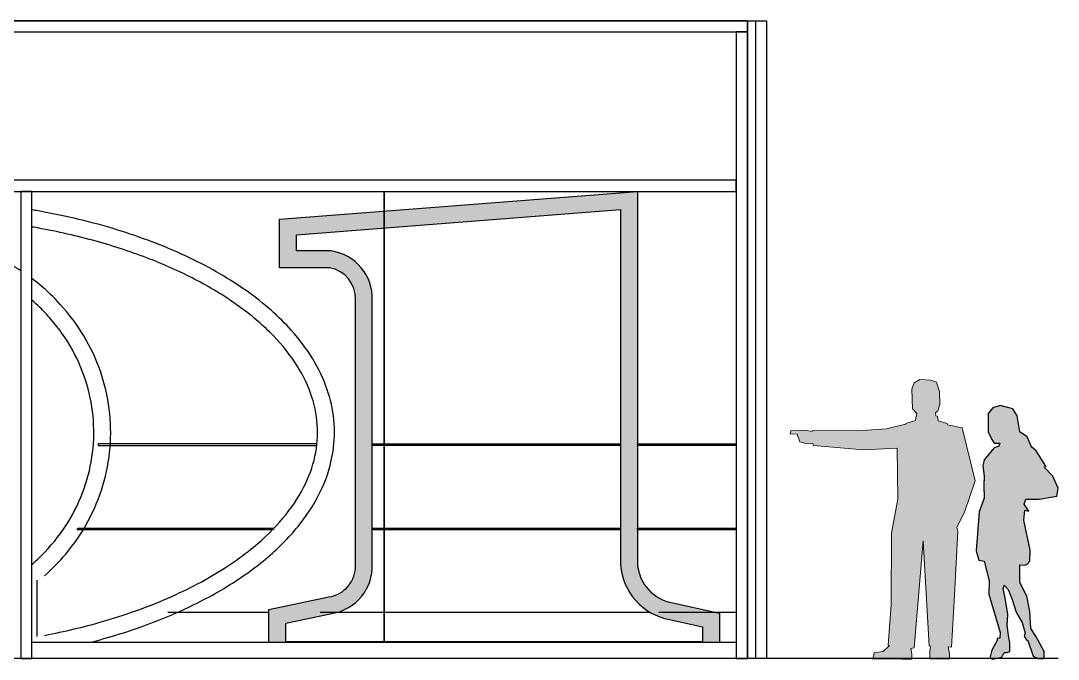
# Model space of a CAD drawing. Extents: x -3511 to 6018, y -1003 to 2837.
# Drawn here: x -113 to 537, y 91 to 492 of the extents above; entities that cross this region are included whole.
import ezdxf

# ---------------------------------------------------------------- set-up
doc = ezdxf.new("R2010")
doc.units = 0
doc.header["$LTSCALE"] = 11
doc.header["$MEASUREMENT"] = 0
doc.layers.get('0').update_dxf_attribs({"linetype": 'CONTINUOUS'})
for name, color, linetype in [('ESQUADRIAS', 2, 'CONTINUOUS'), ('FACHADA PRATELEIRAS', 252, 'CONTINUOUS'), ('FACHADA-LOGO', 2, 'CONTINUOUS'), ('FACHADAS', 1, 'CONTINUOUS'), ('HATCH FACHADA', 10, 'CONTINUOUS')]:
    doc.layers.add(name, color=color, linetype=linetype)

# ---------------------------------------------------------------- blocks, each defined once
blk = doc.blocks.new('A$C67AB646A')
at = {"lineweight": 0}
blk.add_lwpolyline([(0.936116634256905, 1.679231787566096), (0.9372723340929952, 1.597177100367844), (0.9245596360706259, 1.557883306639269), (0.9106912382121664, 1.545170608442277), (0.9118469380482566, 1.526679411297664), (0.9222482364275493, 1.523212312022224), (0.9268710357137024, 1.4943198163528), (0.9835003268963192, 1.479295718716457), (0.9846560267033055, 1.470050120260566), (1.077112012339057, 1.451558923115954), (1.158010999730323, 1.118717374978587), (1.092136109975399, 0.9234041052404791), (1.043596717528999, 0.8274810202419758), (1.050530916458229, 0.8032113239169121), (1.028572619863553, 0.4021834863815457), (1.010081422748044, 0.07627613702788949), (0.9892788259894587, 0.0785875367000699), (0.998524424561765, 0.03467094362713397), (0.9973687247256748, 0.001155648846179247), (0.8737088439811487, 0.003467048518359661), (0.8737088439811487, 0.0473836415912956), (0.8783316432673018, 0.08205463620834053), (0.8713974443380721, 0.08321033604443073), (0.8332593502709642, 0.7419592335354537), (0.7754743592522573, 0.0716533379163593), (0.7558274623297621, 0.06818623840808868), (0.7616059614229016, 0.03235954395495355), (0.7616059614229016, -5.098991096019745e-08), (0.6980424713110551, 0.001155648846179247), (0.6078978853474837, 0.003467048518359661), (0.516597599547822, 0.001155648846179247), (0.5258431980910245, 0.04044944257475436), (0.5813167894666549, 0.04969504126347601), (0.6217662831768394, 0.08667743555270135), (0.6136763844406232, 0.08898883499205112), (0.6321675815561321, 0.3409313960000873), (0.6333232813922223, 0.7928100256249309), (0.6737727750733029, 1.00314739276655), (0.6691499758162536, 1.323276242939755), (0.4588126085291151, 1.312874944647774), (0.1456179572560359, 1.340611740248278), (0.1421508578059729, 1.35216873860918), (0.1063241633819416, 1.35101303877309), (0.0589404707425274, 1.363725736737251), (0.04276067327009514, 1.411109429318458), (-2.200831659138203e-07, 1.413420828990638), (0.003466879396000877, 1.431912026135251), (0.09245576555258594, 1.436534825479612), (0.1375280585198198, 1.42728922679089), (0.13868375835591, 1.435379125643522), (0.4206745144620072, 1.431912026135251), (0.6009636864182539, 1.445780423935503), (0.7234678673557937, 1.473517219768837), (0.7234678673557937, 1.478140018880367), (0.7847199578245636, 1.49663121602498), (0.78587565763155, 1.518589512677863), (0.7893427571107168, 1.518589512677863), (0.7928098565607797, 1.540547809330747), (0.7662287607090548, 1.570596004603431), (0.762761661229888, 1.693100185599178), (0.7754743592522573, 1.733549679163843), (0.8124567535123788, 1.754352275980636), (0.8806430429103784, 1.749729476636276), (0.9153140374983195, 1.737016778672114), (0.936116634256905, 1.679231787566096)], dxfattribs=at)
blk.add_lwpolyline([(1.522962556860875, 0.01994685945101082), (1.551154891640181, 0.00428689131513238), (1.591864952526521, 0.00428689131513238), (1.591864952526521, 0.04813370411284268), (1.538618864811724, 0.1452211141586304), (1.507306248880923, 0.192198273492977), (1.501038235466694, 0.2986822135280818), (1.501038235466694, 0.2986822135280818), (1.482252495974535, 0.3957705388311297), (1.438403853215277, 0.4803292423021048), (1.438403853215277, 0.5930802808143198), (1.469725619535893, 0.5899416988249868), (1.485381927486742, 0.5962097123265266), (1.501038235466694, 0.6149954518768936), (1.501038235466694, 0.6149954518768936), (1.504176817368716, 0.6838978475425392), (1.463457606121665, 0.8718101445119828), (1.469725619535893, 0.9344445269089192), (1.494779372442281, 0.9281856638845056), (1.466587037633872, 0.9720343064982444), (1.475984482560307, 1.003346922574565), (1.560543186205905, 1.003346922574565), (1.670164793118602, 1.022141812369227), (1.679553087684326, 1.07224931824021), (1.645101889851503, 1.14741057693027), (1.591864952526521, 1.203786096069962), (1.601262397452956, 1.210054109571502), (1.541757446713746, 1.30713968956843), (1.513565111905336, 1.32906401110813), (1.51043568039313, 1.335322874132544), (1.485381927486742, 1.394827824784443), (1.438403853215277, 1.426149591105059), (1.422747545235325, 1.52637375309132), (1.394555210456019, 1.570213245460764), (1.316264520224649, 1.592137566767633), (1.269286445953185, 1.576481258962303), (1.241094111144776, 1.542030061129481), (1.241094111144776, 1.510708294808865), (1.241094111144776, 1.426149591105059), (1.263018432538956, 1.379171516746283), (1.278674740489805, 1.354117763927206), (1.312699122092454, 1.354117763927206), (1.306867075298214, 1.335322874132544), (1.275545308977598, 1.32279599760659), (1.247362124559004, 1.288344799773768), (1.216040358238388, 1.250764170428738), (1.206642913311953, 1.213183541083708), (1.216040358238388, 1.14741057693027), (1.212910926726181, 1.091044208034873), (1.216040358238388, 1.009614935843274), (1.184727742307587, 0.9250562323722988), (1.165932852454716, 0.6807684160303324), (1.181589160405565, 0.6212634651456028), (1.216040358238388, 0.6149954518768936), (1.247362124559004, 0.4928561188280582), (1.244232693046797, 0.4082974151242524), (1.278674740489805, 0.2955500369425863), (1.316264520224649, 0.1671436054166406), (1.313125938322628, 0.132693322841078), (1.297469630371779, 0.1295611460227519), (1.297469630371779, 0.1170342697296292), (1.263018432538956, 0.05752931884489954), (1.250491556071211, 0.007419067900627851), (1.269286445953185, 0.001155629754066467), (1.325652814790374, 0.01368250628001988), (1.341318273131037, 0.04186935070902109), (1.360104012623196, 0.04186935070902109), (1.37576947096386, 0.04813370411284268), (1.37576947096386, 0.1045064781792462), (1.369501457549632, 0.1358254994265735), (1.360104012623196, 0.2109895031899214), (1.363242594525218, 0.2798909838311374), (1.363242594525218, 0.2798909838311374), (1.347577136155451, 0.3832436623051763), (1.335050259716809, 0.4427486129570752), (1.341318273131037, 0.4646729344967753), (1.366372026037425, 0.4364805996883661), (1.366372026037425, 0.4364805996883661), (1.391425778943812, 0.3738462172914296), (1.416479531821096, 0.2955500369425863), (1.45406016119523, 0.2297807328868657), (1.4728550510481, 0.1640123438555747), (1.4728550510481, 0.1640123438555747), (1.466587037633872, 0.1452211141586304), (1.479113914072514, 0.1232977078761905), (1.488511359028053, 0.1170342697296292)], close=True)

msp = doc.modelspace()

# ---------------------------------------------------------------- hatches: boundary and pattern name
at = {"layer": 'HATCH FACHADA'}
h = msp.add_hatch(color=256, dxfattribs=at)
h.dxf.hatch_style = 1
edge = h.paths.add_edge_path()
edge.add_line((324.7593375329348, 102.3893632924275), (324.7593375329348, 120.1934039305087))
edge.add_line((324.7593375329348, 120.1934039305087), (295.4671925647776, 126.7101218787309))
edge.add_arc((300.1057124652375, 153.1466727887895), 26.84040034885997, 184.6953188999346, 260.0482620758565, ccw=False)
edge.add_line((273.3553864086034, 150.9495959237588), (273.3553864086034, 384.8061495398505))
edge.add_line((273.3553864086034, 384.8061495398505), (48.97900119775022, 367.3792226324675))
edge.add_line((48.97900119775022, 367.3792226324675), (48.97900119775022, 336.8707243819771))
edge.add_line((48.97900119775022, 336.8707243819771), (80.38477703657281, 336.8707243819771))
edge.add_arc((77.00664869945103, 317.6156716858428), 19.5491382263509, -2.2048475903434905, 80.04923210061281, ccw=False)
edge.add_line((96.54131401414907, 316.8635703391468), (96.54131401414907, 150.5388411320183))
edge.add_arc((77.00664869945103, 149.7867397853223), 19.54913822635076, -81.57362184374063, 2.204847590343718, ccw=False)
edge.add_line((79.87134930708044, 130.4486350224035), (42.32438822601353, 122.4965535864162))
edge.add_line((42.32438822601353, 122.4965535864162), (42.32438822601353, 102.3893632924274))
edge.add_line((42.32438822601353, 102.3893632924274), (52.90760778610411, 102.3893632924274))
edge.add_line((52.90760778610411, 102.3893632924274), (52.90760778610411, 113.9200048463707))
edge.add_line((52.90760778610411, 113.9200048463707), (81.77936250617904, 120.0347618899084))
edge.add_arc((77.00664869945103, 149.7867397853222), 30.13235778644159, 279.1135540360256, 362.2048475903439)
edge.add_line((107.1166984461684, 150.946002490814), (107.1166984461684, 316.4564089803514))
edge.add_arc((77.00664869945058, 317.6156716858427), 30.13235778644217, 357.7951524096571, 441.9885384418893)
edge.add_line((81.2062313612787, 347.4539439420678), (59.56222075784126, 347.4539439420678))
edge.add_line((59.56222075784126, 347.4539439420678), (59.56222075784126, 357.586110579451))
edge.add_line((59.56222075784126, 357.5861105794511), (262.7721668485128, 373.3690766614099))
edge.add_line((262.7721668485128, 373.3690766614098), (262.7721668485128, 150.5517356462851))
edge.add_arc((300.1057124652375, 153.1466727887893), 37.42361990895068, 183.9760543204733, 259.6515085368511)
edge.add_line((293.3831261911391, 116.331809474132), (314.1761179728442, 111.7059255421641))
edge.add_line((314.1761179728442, 111.7059255421641), (314.1761179728442, 102.3893632924274))
edge.add_line((314.1761179728442, 102.3893632924274), (324.7593375329348, 102.3893632924275))
h = msp.add_hatch(color=251, dxfattribs=at)
h.dxf.hatch_style = 1
h.paths.add_polyline_path([(476.8647131225729, 236.5333469124189), (467.6191145589978, 238.3824666268802), (467.5035445782991, 239.3070264724693), (461.8406154600374, 240.8094362361035), (461.3783355314221, 243.6986858030459), (460.3382056934929, 244.0453957305899), (460.2226357098838, 245.8945154450512), (461.6094754957298, 247.1657852647504), (462.8807452979667, 251.0951646376079), (462.7651753143577, 259.3006333574331), (460.6849156384991, 265.0791324680349), (457.217816179705, 266.3504022644511), (450.3991872399051, 266.8126821988872), (446.7009478138929, 264.7324225172079), (445.429678011656, 260.6874731607413), (445.7763879595727, 248.4370550611666), (448.4344975447452, 245.4322355338982), (448.0877875997389, 243.2364058686098), (447.7410776518222, 243.2364058686098), (447.6255076711236, 241.0405762033215), (441.5002986242466, 239.1914564888602), (441.5002986242466, 238.7291765777072), (429.2498805304926, 235.9554969943738), (411.2209633348679, 234.5686572143486), (383.0218877242582, 234.9153671651757), (382.9063177406492, 234.1063772799125), (378.3990884439258, 235.0309371487847), (369.5001998282673, 234.5686572143486), (369.1534898803506, 232.7195374998873), (373.4295792156767, 232.4883975326693), (375.0475589629199, 227.7500282745486), (379.7859282268614, 226.4787584781325), (383.3685976692645, 226.5943284617415), (383.7153076142708, 225.4386286256513), (415.0347727415787, 222.6649490656009), (436.0685094702926, 223.705078894799), (436.5307893959975, 191.6921938774785), (432.4858400278894, 170.6584571633166), (432.3702700442804, 125.4705942008322), (430.5211503327295, 100.2763381000286), (431.3301402063511, 100.0451981560936), (427.2851908353327, 96.34695872717111), (421.7378316977696, 95.42239885829895), (420.8132718434494, 91.49301948544144), (429.9433004234153, 91.72415945265948), (438.9577590197719, 91.49301948544144), (445.3141080309574, 91.49301948544144), (445.3141080309574, 94.61340899631887), (444.7362581216434, 98.19607844163238), (446.7009478138929, 98.54278839245944), (452.4794469157636, 165.5733779543689), (456.2932563224744, 99.69848820526659), (456.9866762153974, 99.58291822165756), (456.5243962867821, 96.11581875995307), (456.5243962867821, 91.72415945265948), (468.8903843612347, 91.49301948544144), (469.0059543448437, 94.84454896353691), (468.0813944876131, 99.2362082708305), (470.1616541634716, 99.00506830361246), (472.0107738750225, 131.5958032389776), (474.2066035344901, 171.6985869925147), (473.5131836415671, 174.1255566250211), (478.3671228862071, 183.7178651248715), (484.9546118616994, 203.2491920986822)])
h = msp.add_hatch(color=251, dxfattribs=at)
h.dxf.hatch_style = 1
h.paths.add_polyline_path([(528.3400071413193, 211.7560642078197), (529.2797516339629, 212.3828655579737), (523.3292565600418, 222.0914235576665), (520.5100230792009, 224.2838557116365), (520.1970799279802, 224.9097420140779), (517.6917046373414, 230.8602370792678), (512.993897210195, 233.9924137113294), (511.4282664121997, 244.0148299099556), (508.6090329342691, 248.3987791468999), (500.7799639111321, 250.5912112775868), (496.0821564839857, 249.0255804970539), (493.2629230031447, 245.5804607137716), (493.2629230031447, 242.44828408171), (493.2629230031447, 233.9924137113294), (495.4553551425628, 229.2946062754518), (497.0209859376477, 226.7892309935442), (500.4234240979126, 226.7892309935442), (499.8402194184886, 224.9097420140779), (496.708042786427, 223.6570543614826), (493.8897243445674, 220.2119345782002), (490.757547712506, 216.4538716436973), (489.8178032198625, 212.6958087091944), (490.757547712506, 206.1185122938505), (490.4446045612853, 200.4818754043108), (490.757547712506, 192.3389481851509), (487.6262861194259, 183.8830778380534), (485.7467971341388, 159.4542962038568), (487.3124279292237, 153.5038011153838), (490.757547712506, 152.8769997885129), (493.8897243445676, 140.6630664836293), (493.5767811933469, 132.2071961132488), (497.0209859376476, 120.9324582950828), (500.7799639111321, 108.0918151424876), (500.46610572093, 104.6467868849313), (498.9004749258451, 104.3335692030987), (498.9004749258451, 103.0808815737864), (495.4553551425628, 97.13038648531347), (494.2026674957883, 92.1193613908863), (496.0821564839857, 91.49301757623016), (501.7187933677046, 92.7457052288255), (503.2853392017709, 95.56438967172562), (505.1639131509868, 95.56438967172562), (506.7304589850532, 96.19082501210778), (506.7304589850532, 101.8281024187481), (506.1036576436304, 104.9600045434809), (505.1639131509868, 112.4764049198156), (505.477771341189, 119.3665529839373), (503.9112255042123, 129.7018208313411), (502.6585378603481, 135.652315896531), (503.2853392017709, 137.844748050501), (505.7907144924097, 135.0255145696601), (508.2960897830484, 128.7620763299665), (510.8014650707768, 120.9324582950821), (514.5595280081902, 114.3555278895101), (516.4390169934773, 107.778688986381), (515.8122156520544, 105.8995660166865), (517.0649032959186, 103.7072253884426), (518.0046477914725, 103.0808815737864), (521.4497675747548, 93.3721405459246), (524.2690010526853, 91.80614373233675), (528.3400071413193, 91.80614373233675), (528.3400071413193, 96.19082501210778), (523.0153983698397, 105.8995660166865), (519.8841367767595, 110.5972819501212), (519.2573354353367, 121.2456759536317), (517.3787614861208, 130.9545084839365), (512.993897210195, 139.410378831034), (512.993897210195, 150.6854826822555), (516.1260738422566, 150.3716244833222), (517.6917046373414, 150.9984258334762), (519.2573354353367, 152.8769997885129), (519.5711936255389, 159.7672393550774), (515.4992725008337, 178.5584690520218), (516.1260738422566, 184.8219072917154), (518.6314491328953, 184.1960209892741), (515.8122156520544, 188.580885250648), (516.7519601446979, 191.71214685828), (525.2078305092577, 191.71214685828), (536.1699912005274, 193.5916358377463), (537.1088206570998, 198.6023864248446), (533.6637008738176, 206.1185122938505)])

# ---------------------------------------------------------------- linework, layer by layer
at = {"layer": 'ESQUADRIAS'}
for points in [[(342.2440800933431, 484.8061495398505), (342.2440800933433, 491.8061495398505), (-718.7559199066412, 491.8061495398505), (-718.7559199066412, 484.8061495398505)], [(342.244080093343, 484.8061495398505), (335.244080093343, 484.8061495398505), (335.2440800933431, 91.80614373233675), (342.2440800933431, 91.80614373233675)], [(335.2440800933429, 384.8061495398505), (335.244080093343, 391.8061495398505), (-711.7559199066411, 391.8061495398505), (-711.7559199066411, 384.8061495398505)], [(-106.255919906649, 384.8061495398505), (-113.255919906649, 384.8061495398505), (-113.255919906649, 91.80614373233675), (-106.255919906649, 91.80614373233675)]]:
    msp.add_lwpolyline(points, close=True, dxfattribs=at)
msp.add_lwpolyline([(335.2440800933431, 101.8061437323367), (-106.2559199066492, 101.8061437323369)], dxfattribs=at)
at = {"layer": 'FACHADA PRATELEIRAS'}
for points in [[(72.43381738553946, 226.3815538207098), (-64.76421981560605, 226.3816594084282), (-64.76421981560605, 225.3816594084282), (72.32087955338397, 225.3815539076268)], [(107.1166984461674, 226.3815530586741), (262.7721668485128, 226.3816594084282), (262.7721668485128, 225.3816594084282), (107.1166984461674, 225.381553058674)], [(273.3553864086034, 226.3815530586741), (335.244080093343, 226.3816594084283), (335.244080093343, 225.3816594084283), (273.3553864086034, 225.381553058674)], [(-77.29472800808934, 173.593455918047), (45.49507334082597, 173.5935399097375), (44.52731689708055, 172.593539245459), (-77.83527569692667, 172.593455499918)], [(107.1166984461674, 173.5934370868112), (262.7721668485129, 173.5935434365654), (262.7721668485129, 172.5935434365654), (107.1166984461674, 172.5934370868112)], [(273.3553864086034, 173.5934370868112), (335.2440800933431, 173.5935434365654), (335.2440800933431, 172.5935434365654), (273.3553864086034, 172.5934370868112)]]:
    msp.add_lwpolyline(points, close=True, dxfattribs=at)
for points in [[(42.32438822601307, 120.8052679400711), (-21.00007215225141, 120.8052679400711)], [(281.2759259688135, 120.8052679400711), (74.4597191460728, 120.8052679400712)], [(335.2440800933431, 120.8052679400711), (286.7061409046216, 120.8052679400711)]]:
    msp.add_lwpolyline(points, dxfattribs=at)
at = {"layer": 'FACHADA-LOGO'}
msp.add_lwpolyline([(42.32438822601307, 102.3893632924275), (42.32438822601307, 122.4965535864162), (79.87134930707998, 130.4486350224035, 0.3827554051558546), (96.54131401414907, 150.5388411320183), (96.54131401414907, 316.8635703391468, 0.3751488111432845), (80.38477703657236, 336.8707243819771), (48.97900119775022, 336.8707243819771), (48.97900119775022, 367.3792226324675), (273.3553864086034, 384.8061495398505), (273.3553864086034, 150.9495959237588, 0.3411726171849752), (295.4671925647776, 126.7101218787309), (324.7593375329348, 120.1934039305087), (324.7593375329348, 102.3893632924274)], format="xyb", dxfattribs=at)
msp.add_lwpolyline([(107.1166984461674, 316.4564089803514, 0.3848324908268019), (81.20623136127824, 347.4539439420678), (59.56222075784081, 347.4539439420678), (59.56222075784081, 357.5861105794511), (262.7721668485128, 373.3690766614098), (262.7721668485128, 150.5517356462852, 0.3427443913633887), (293.3831261911391, 116.331809474132), (314.1761179728437, 111.7059255421641), (314.1761179728437, 102.3893632924274), (52.90760778610411, 102.3893632924274), (52.90760778610411, 113.9200048463707), (81.77936250617859, 120.0347618899084, 0.3793216987597945), (107.1166984461674, 150.946002490814)], format="xyb", close=True, dxfattribs=at)
msp.add_lwpolyline([(-103.2559199066491, 140.90898778578), (-103.2559199066491, 105.5651730269147)], dxfattribs=at)
for points, knots in [([(-68.0700650654403, 102.3893632924276), (-61.81662348879809, 104.0395506370455), (-55.68091179626435, 105.8190192592206), (-37.42125473273109, 111.6145502768058), (-25.72958072988058, 116.0267726724654), (-3.766964209634352, 125.7958984836679), (6.503880896510054, 131.1526135212676), (25.37399388914673, 142.6976100602672), (33.973391862276, 148.8857737754804), (49.28340537720442, 161.9701681385556), (55.99440882414319, 168.8667310719825), (67.33607725417187, 183.2326896280859), (71.96666979395923, 190.7034025710085), (78.97267449187893, 206.047481444782), (81.3458830036484, 213.9217849082818), (83.49497922134105, 228.3936959132446), (83.66139343473787, 234.9641068512807), (82.38352907968283, 248.0388906747389), (80.9398434028335, 254.5419441847152), (76.49822507380577, 267.3298809769365), (73.50136666287062, 273.6147223217854), (66.04458953532185, 285.8543699769054), (61.58505343458546, 291.8097696566684), (48.66266415048767, 306.2608167440054), (39.31862614526744, 314.4895624742333), (17.89150158372286, 329.7518840979935), (5.807633945113594, 336.7855662108733), (-20.64392513508301, 349.4346286728097), (-35.01145808137562, 355.0494649287758), (-65.49313456266736, 364.6702732554462), (-81.60664604156182, 368.6758003325706), (-100.9319008398143, 372.3018784673146), (-103.5874160663889, 372.7755282598434), (-106.2559199066495, 373.2270816157497)], [2.033238347621305, 2.033238347621305, 2.033238347621305, 2.033238347621305, 2.110904292946675, 2.110904292946675, 2.269610659435566, 2.269610659435566, 2.428317025924456, 2.428317025924456, 2.587023392413347, 2.587023392413347, 2.745729758902237, 2.745729758902237, 2.904436125391127, 2.904436125391127, 3.063142491880018, 3.063142491880018, 3.193284170505693, 3.193284170505693, 3.323425849131368, 3.323425849131368, 3.453567527757043, 3.453567527757043, 3.583709206382719, 3.583709206382719, 3.780720577017033, 3.780720577017033, 3.977731947651348, 3.977731947651348, 4.174743318285662, 4.174743318285662, 4.371754688919976, 4.371754688919976, 4.402943453492387, 4.402943453492387, 4.402943453492387, 4.402943453492387]), ([(-98.29855364587775, 106.3676265281605), (-92.00595458309363, 107.5777236049719), (-85.802683864551, 108.9143162758928), (-64.3634270131447, 114.048054801301), (-49.70602950729563, 118.5011280440664), (-22.3195915524775, 128.7839946219211), (-9.591379130176392, 134.6137651486882), (13.45286417252282, 147.4041032137777), (23.76769666851396, 154.3644863677909), (39.71975216550618, 167.5506261814714), (45.88539314923992, 173.6201626285299), (56.35553460688698, 186.0970999899694), (60.6597647789099, 192.503333307837), (67.35426619582904, 205.485899368646), (69.74581072407364, 212.0609461259698), (72.6237145409309, 225.2597937227262), (73.11219918864299, 231.8849276606605), (72.19566405251544, 245.118632234068), (70.78976859650766, 251.7298878320194), (66.06790127217391, 264.8537331256149), (62.74980210022522, 271.366077586052), (54.21652469933906, 284.1454567743275), (49.00097911270859, 290.4110201208625), (36.75973161641332, 302.5211014381715), (29.73455042862497, 308.3648529459629), (14.02806781179606, 319.4648742525019), (5.347257288577566, 324.7209362494553), (-13.46710656604955, 334.5018288723609), (-23.60032448538686, 339.0266268340803), (-45.07933100350829, 347.2262790363188), (-56.424865831023, 350.9011268854042), (-80.06008444172403, 357.3073656390789), (-92.34954052311286, 360.0387462053596), (-105.3957667617324, 362.3400970213065), (-105.8256568249531, 362.4152764619751), (-106.2559199066495, 362.489868872442)], [1.919278816921931, 1.919278816921931, 1.919278816921931, 1.919278816921931, 1.995597028424055, 1.995597028424055, 2.187728628688201, 2.187728628688201, 2.379860228952348, 2.379860228952348, 2.571991829216495, 2.571991829216495, 2.72355359282734, 2.72355359282734, 2.875115356438185, 2.875115356438185, 3.026677120049031, 3.026677120049031, 3.178238883659876, 3.178238883659876, 3.329800647270721, 3.329800647270721, 3.481362410881566, 3.481362410881566, 3.632924174492412, 3.632924174492412, 3.784485938103257, 3.784485938103257, 3.936047701714102, 3.936047701714102, 4.087609465324947, 4.087609465324947, 4.239171228935792, 4.239171228935792, 4.390732992546637, 4.390732992546637, 4.395892612299296, 4.395892612299296, 4.395892612299296, 4.395892612299296]), ([(-113.2559199066486, 334.9973607894701), (-118.1624717126901, 338.1962594954488), (-123.2997630567374, 341.0790148814007), (-136.2554823209366, 347.2616254209789), (-144.2680058458222, 350.1976050657041), (-160.7438470254378, 354.5462410770883), (-169.206796557522, 355.958820842451), (-186.2624231231648, 357.20851450341), (-194.8547251743912, 357.0456063925329), (-211.8435065549043, 355.1502694477576), (-220.2396117327262, 353.4178739850407), (-236.5172336073624, 348.4474258626738), (-244.3983843574292, 345.2094608378717), (-255.6961008830849, 339.2671812265669), (-259.4135312087219, 337.0743257989158), (-263.0059199065909, 334.7116284683736)], [4.10499185088157, 4.10499185088157, 4.10499185088157, 4.10499185088157, 4.241810937176151, 4.241810937176151, 4.438126338709857, 4.438126338709857, 4.634441740243563, 4.634441740243563, 4.830757141777269, 4.830757141777269, 5.027072543310975, 5.027072543310975, 5.223387944844681, 5.223387944844681, 5.323846013011282, 5.323846013011282, 5.323846013011282, 5.323846013011282]), ([(-98.29855364587775, 143.7727616965852), (-93.52650496326532, 147.980524027705), (-89.08749223132327, 152.5259805133489), (-79.71965135444134, 163.6958276261029), (-75.06711939286242, 170.5271979971213), (-67.26727313389483, 184.9210795264144), (-64.12022797823602, 192.4832412272643), (-59.45756160845167, 208.0462194661191), (-57.94212422683768, 216.0466043404288), (-56.60412426772109, 232.173821298618), (-56.78161845194654, 240.3001708767388), (-58.82241987596399, 256.3612560591251), (-60.68564130544337, 264.2955155690689), (-66.02273611612918, 279.663119090694), (-69.49640406383833, 287.0960471592745), (-77.9156208297286, 301.1740143285474), (-82.86088824661465, 307.8187219665059), (-92.47087381367828, 318.358635188527), (-96.82890624374295, 322.5036493211526), (-101.4735195139056, 326.3383721914058), (-103.0352556733569, 327.6277853286465), (-104.6293932022268, 328.8821163514793), (-106.2559199066486, 330.1013784626367)], [2.325175613280871, 2.325175613280871, 2.325175613280871, 2.325175613280871, 2.474972323372793, 2.474972323372793, 2.6712877249065, 2.6712877249065, 2.867603126440206, 2.867603126440206, 3.063918527973913, 3.063918527973913, 3.260233929507619, 3.260233929507619, 3.456549331041326, 3.456549331041326, 3.652864732575032, 3.652864732575032, 3.849180134108739, 3.849180134108739, 3.990735594061885, 3.990735594061885, 3.990735594061885, 4.038333158706672, 4.038333158706672, 4.038333158706672, 4.038333158706672]), ([(-106.2559199066486, 150.8756883905592), (-104.6172294189587, 152.2891769557132), (-103.0230889208119, 153.742644407452), (-101.473519513906, 155.2361096823095), (-101.0435742828104, 155.6504881992512), (-100.6170603420924, 156.0679459350717), (-94.53609965393889, 162.1124413294), (-89.50204511156062, 168.2786972916319), (-80.88802672070415, 181.4337410004023), (-77.30823192318849, 188.4221056459609), (-71.74735695489744, 202.9277414070208), (-69.76634649188009, 210.4446163289672), (-67.4819125880149, 225.6952479056397), (-67.17850554216875, 233.4286467805092), (-68.26128953452417, 248.7932115362426), (-69.64747381258167, 256.4240274660551), (-74.05452388083859, 271.2676910463632), (-77.07534447454327, 278.4801573705311), (-84.63049945799094, 292.185603148222), (-89.1647047994552, 298.6781650885813), (-96.61227305808052, 307.2671279145028), (-98.98566514911408, 309.7677374792), (-101.4735195139056, 312.1656285026186), (-103.0232457542547, 313.6593150676682), (-104.6173862550036, 315.1131442378709), (-106.2559199066491, 316.5271349569127)], [2.314331306875779, 2.314331306875779, 2.314331306875779, 2.314331306875779, 2.369740489609206, 2.369740489609206, 2.369740489609206, 2.385114382362232, 2.385114382362232, 2.590737766501463, 2.590737766501463, 2.796361150640693, 2.796361150640693, 3.001984534779924, 3.001984534779924, 3.207607918919155, 3.207607918919155, 3.413231303058386, 3.413231303058386, 3.618854687197616, 3.618854687197616, 3.824478071336847, 3.824478071336847, 3.913440320592608, 3.913440320592608, 3.913440320592608, 3.968856398809741, 3.968856398809741, 3.968856398809741, 3.968856398809741])]:
    msp.add_open_spline(points, degree=3, knots=knots, dxfattribs=at)
at = {"layer": 'FACHADAS', "color": 3}
msp.add_lwpolyline([(-730.7559199065763, 491.8061495398505), (354.2440800932782, 491.8061495398505)], dxfattribs=at)
at = {"layer": 'FACHADAS'}
for points in [[(342.2440800933432, 491.8061495398506), (342.2440800933432, 91.80614373233675)], [(347.2440800933441, 491.8061495398506), (347.2440800933441, 91.80614373233675)], [(354.2440800932782, 491.8061495398505), (354.2440800932782, 91.80614373233675)], [(114.36908009338, 384.8061495398505), (114.36908009338, 101.8061437323367)], [(114.61908009338, 384.8061495398505), (114.61908009338, 101.8061437323367)]]:
    msp.add_lwpolyline(points, dxfattribs=at)
at = {"layer": 'FACHADAS', "color": 5}
msp.add_lwpolyline([(537.1088206570997, 91.80614373233692), (-730.7559199065763, 91.80614373233675)], dxfattribs=at)

# ---------------------------------------------------------------- block references
at = {"layer": 'FACHADAS', "xscale": 100, "yscale": 100, "zscale": 100}
msp.add_blockref('A$C67AB646A', (369.1535118886672, 91.37745460082351), dxfattribs=at)

doc.saveas('drawing.dxf')
